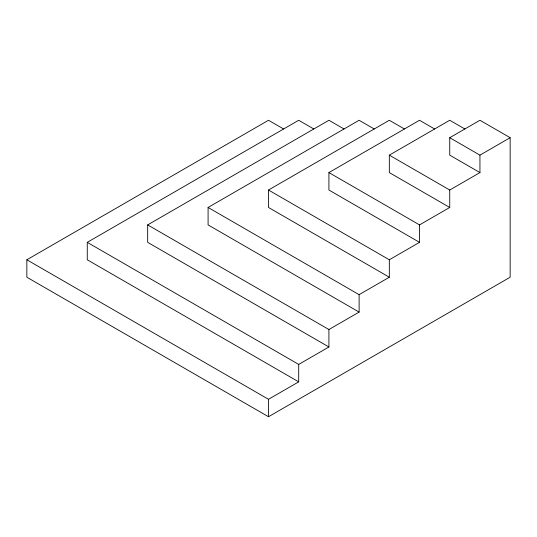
<?xml version="1.0" encoding="UTF-8"?>
<svg xmlns="http://www.w3.org/2000/svg" width="537" height="537" viewBox="0 0 537 537"><rect width="100%" height="100%" fill="white"/><g stroke="black" fill="none" stroke-linecap="round" stroke-linejoin="round"><path stroke-width="0.81" d="M510.15 137.7L479.944 155.146L479.944 172.585L449.738 155.146L449.738 137.7L479.944 120.261L510.15 137.7L510.15 277.22L268.5 416.739L26.85 277.22L26.85 259.78L268.5 120.268L283.603 128.987M87.263 242.341L298.706 364.415L298.706 381.854L87.263 259.78L87.263 242.341L298.706 120.268L313.809 128.987M147.675 224.902L328.913 329.537L328.913 346.976L147.675 242.341L147.675 224.902L328.913 120.268L344.016 128.987M208.088 207.463L359.119 294.659L359.119 312.098L208.088 224.902L208.088 207.463L359.119 120.268L374.222 128.987M268.5 190.024L389.325 259.78L389.325 277.22L268.5 207.463L268.5 190.024L389.325 120.268L404.428 128.987M328.913 172.585L419.531 224.902L419.531 242.341L328.913 190.024L328.913 172.585L419.531 120.261L434.634 128.987M389.325 155.146L449.738 190.024L449.738 207.463L389.325 172.585L389.325 155.146L449.738 120.261L464.841 128.981M449.738 190.024L479.944 172.585M419.531 224.902L449.738 207.463M389.325 259.78L419.531 242.341M359.119 294.659L389.325 277.22M328.913 329.537L359.119 312.098M298.706 364.415L328.913 346.976M26.85 259.78L268.5 399.293L298.706 381.854M449.738 137.7L479.944 155.146M268.5 399.293L268.5 416.739"/></g></svg>
